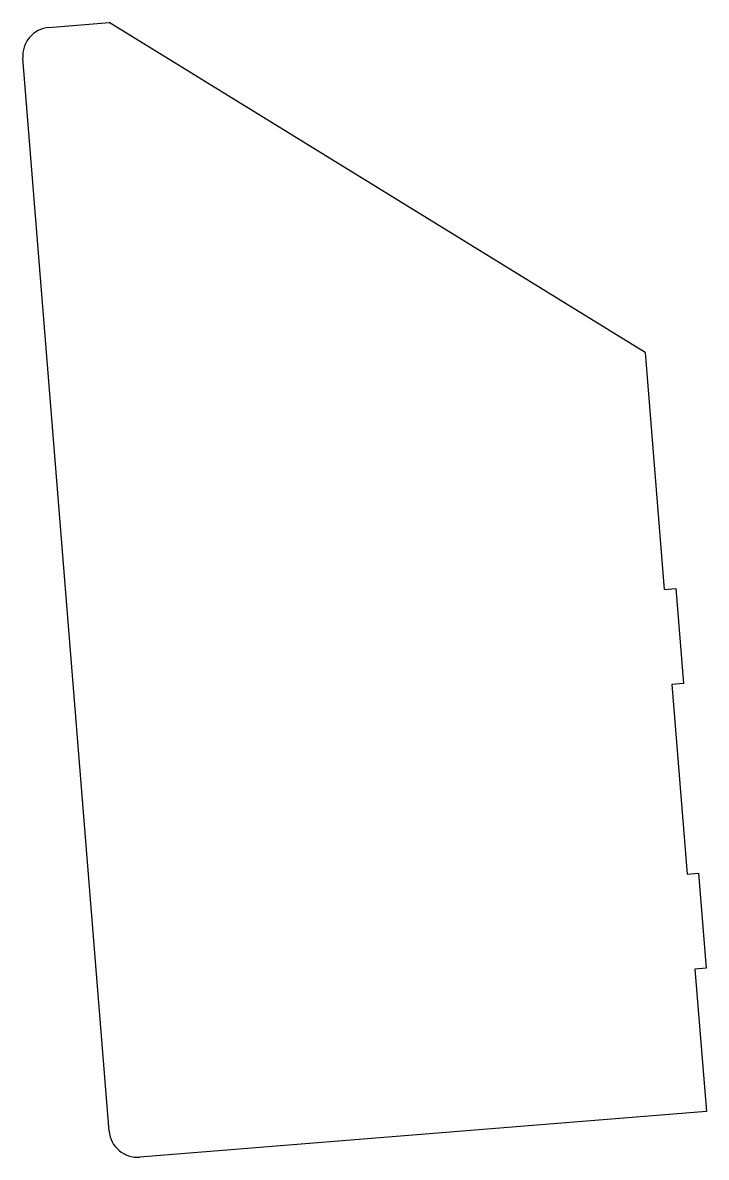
# Model space of a CAD drawing. Header units: millimetres. Extents: x -9 to 63, y -3 to 116.
import ezdxf

# ---------------------------------------------------------------- set-up
doc = ezdxf.new("R2010")
doc.units = ezdxf.units.MM
doc.layers.add('fab_top', color=7, linetype='Continuous', true_color=0x1cd582)

msp = doc.modelspace()

# ---------------------------------------------------------------- linework, layer by layer
at = {"layer": 'fab_top', "color": 1}
for p, q in [((-6.32, 115.87), (0, 116.38)), ((56.31, 81.75), (0, 116.38)), ((0, 0), (-9.07, 112.64)), ((56.31, 81.75), (58.31, 56.86)), ((58.31, 56.86), (59.51, 56.96)), ((59.51, 56.96), (60.32, 46.99)), ((60.32, 46.99), (59.12, 46.9)), ((59.12, 46.9), (60.72, 26.96)), ((60.72, 26.96), (61.92, 27.06)), ((61.92, 27.06), (62.72, 17.09)), ((62.72, 17.09), (61.52, 16.99)), ((61.52, 16.99), (62.73, 2.04)), ((62.73, 2.04), (3.23, -2.75))]:
    msp.add_line(p, q, dxfattribs=at)
for centre, start, end in [((-6.08, 112.88), 94.6033, 184.6033), ((2.99, 0.24), 184.6033, 274.6033)]:
    msp.add_arc(centre, 3, start, end, dxfattribs=at)

doc.saveas('drawing.dxf')
